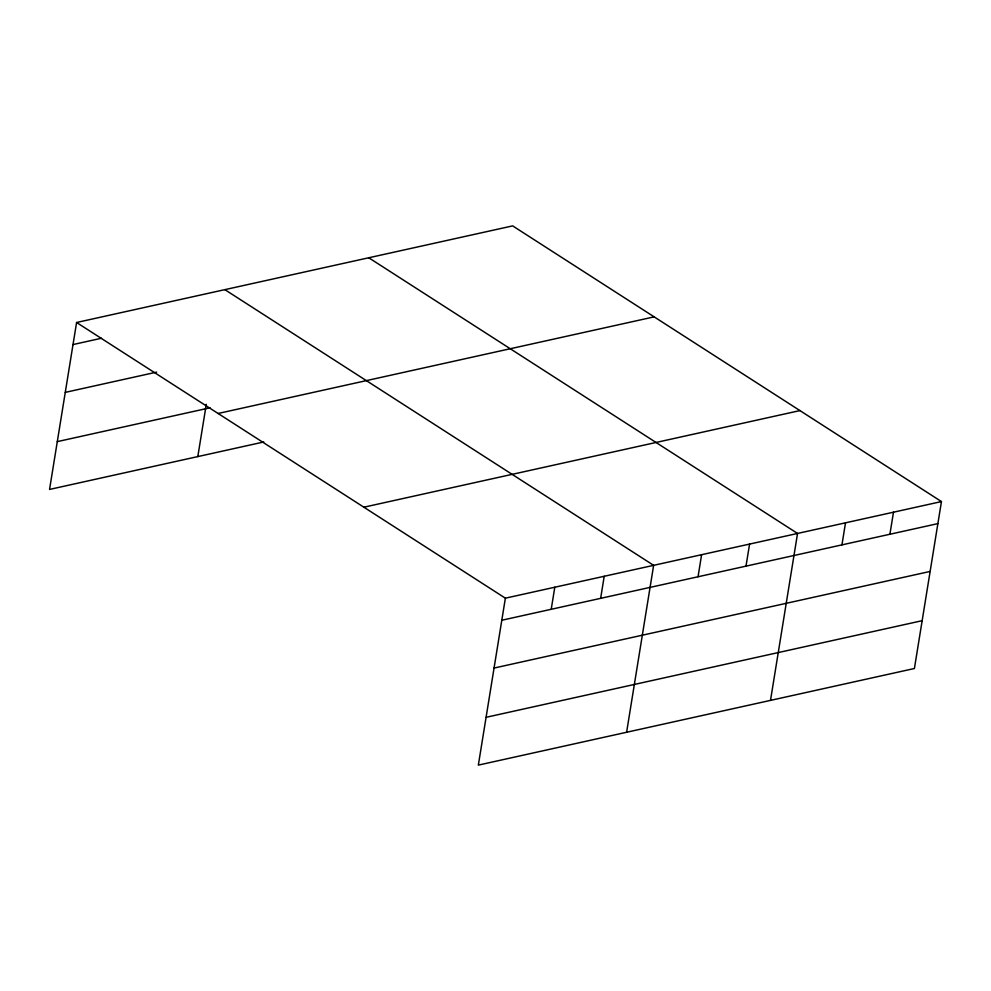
<?xml version="1.0" encoding="UTF-8"?>
<svg xmlns="http://www.w3.org/2000/svg" width="991" height="991" viewBox="0 0 991 991"><rect width="100%" height="100%" fill="white"/><g stroke="black" fill="none" stroke-linecap="round" stroke-linejoin="round"><path stroke-width="1.49" d="M76.592 322.496L505.373 598.18L478.343 765.114L914.408 668.504L941.45 501.57L512.657 225.886L76.592 322.496L49.55 489.43L263.767 441.974M197.816 456.578L206.289 404.303M551.219 609.292L554.799 587.229M600.645 598.341L604.213 576.279M626.609 732.262L653.639 565.341L224.858 289.645M698.036 576.762L701.603 554.712M746 566.134L749.58 544.084M770.503 700.389L797.544 533.455L368.763 257.771M841.941 544.877L845.509 522.827M889.906 534.248L893.486 512.198M73.012 344.558L101.466 338.253M65.27 392.374L156.628 372.133M57.292 441.627L210.055 407.784M218.082 413.482L654.159 316.86M363.87 507.206L799.948 410.584M505.373 598.18L941.45 501.57M501.805 620.242L937.882 523.62M494.063 668.058L930.128 571.435M486.085 717.311L922.15 620.688"/></g></svg>
